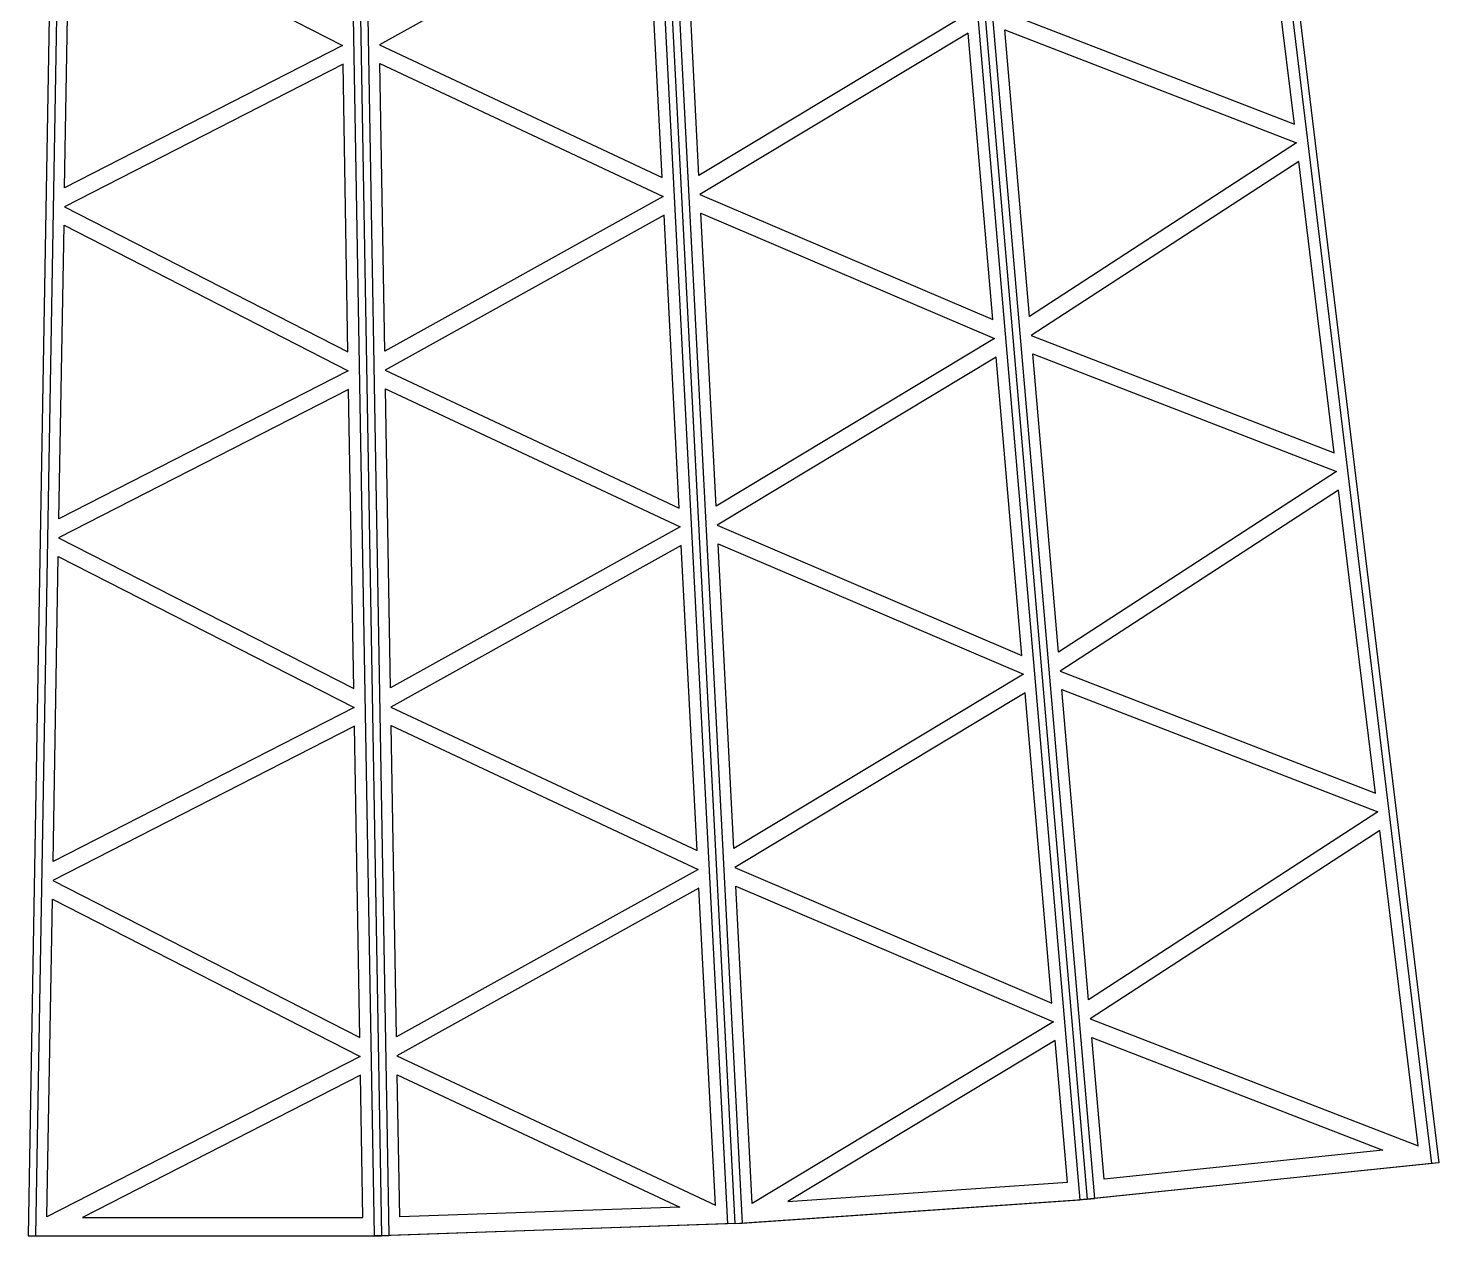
# Model space of a CAD drawing. Header units: millimetres. Extents: x -24 to 168, y 0 to 672.
# Drawn here: x -24 to 167.6, y 0 to 164 of the extents above; entities that cross this region are included whole.
import ezdxf

# ---------------------------------------------------------------- set-up
doc = ezdxf.new("R2010")
doc.units = ezdxf.units.MM
doc.header["$MEASUREMENT"] = 0
doc.layers.add('Body001', color=7, linetype='CONTINUOUS')

msp = doc.modelspace()

# ---------------------------------------------------------------- linework, layer by layer
at = {"layer": 'Body001'}
for p, q in [((86.3, 672.06, 1.2), (166.61, 9.81, 1.2)), ((86.3, 672.06, 1.2), (166.61, 9.81, 1.2)), ((87.29, 672.17, 0.2), (167.6, 9.92, 0.2)), ((87.29, 672.17), (167.6, 9.92)), ((87.29, 672.17, 0.2), (167.6, 9.92, 0.2)), ((87.29, 672.17), (167.6, 9.92)), ((61.43, 669.52, 1.2), (118.86, 4.89, 1.2)), ((61.43, 669.52, 1.2), (118.86, 4.89, 1.2)), ((62.43, 669.58, 0.2), (119.86, 4.96, 0.2)), ((62.43, 669.58, 0.2), (119.86, 4.96, 0.2)), ((63.42, 669.69, 1.2), (120.85, 5.07, 1.2)), ((63.42, 669.69, 1.2), (120.85, 5.07, 1.2)), ((-12.5, 667, 0.2), (-24, 0, 0.2)), ((-12.5, 667), (-24, 0)), ((-12.5, 667, 0.2), (-24, 0, 0.2)), ((-12.5, 667), (-24, 0)), ((-11.5, 667, 1.2), (-23, 0, 1.2)), ((-11.5, 667, 1.2), (-23, 0, 1.2)), ((11.5, 667, 1.2), (23, 0, 1.2)), ((11.5, 667, 1.2), (23, 0, 1.2)), ((12.5, 667, 0.2), (24, 0, 0.2)), ((12.5, 667, 0.2), (24, 0, 0.2)), ((13.5, 667.03, 1.2), (25, 0.03, 1.2)), ((13.5, 667.03, 1.2), (25, 0.03, 1.2)), ((36.49, 667.83, 1.2), (70.97, 1.62, 1.2)), ((36.49, 667.83, 1.2), (70.97, 1.62, 1.2)), ((37.49, 667.86, 0.2), (71.97, 1.65, 0.2)), ((37.49, 667.86, 0.2), (71.97, 1.65, 0.2)), ((38.48, 667.93, 1.2), (72.97, 1.72, 1.2)), ((38.48, 667.93, 1.2), (72.97, 1.72, 1.2)), ((147.98, 150.99, 1.2), (143.37, 189, 1.2)), ((147.98, 150.99), (143.37, 189)), ((147.98, 150.99, 1.2), (143.37, 189, 1.2)), ((147.98, 150.99), (143.37, 189)), ((67.11, 144, 1.2), (65.13, 182.23, 1.2)), ((67.11, 144), (65.13, 182.23)), ((67.11, 144, 1.2), (65.13, 182.23, 1.2)), ((67.11, 144), (65.13, 182.23)), ((-19.05, 142.34, 1.2), (-18.39, 180.62, 1.2)), ((-19.05, 142.34), (-18.39, 180.62)), ((-19.05, 142.34, 1.2), (-18.39, 180.62, 1.2)), ((-19.05, 142.34), (-18.39, 180.62)), ((-18.39, 180.62, 1.2), (18.71, 161.65, 1.2)), ((-18.39, 180.62), (18.71, 161.65)), ((-18.39, 180.62, 1.2), (18.71, 161.65, 1.2)), ((-18.39, 180.62), (18.71, 161.65)), ((60.13, 181.98, 1.2), (23.71, 161.74, 1.2)), ((60.13, 181.98), (23.71, 161.74)), ((60.13, 181.98, 1.2), (23.71, 161.74, 1.2)), ((60.13, 181.98), (23.71, 161.74)), ((62.11, 143.74, 1.2), (60.13, 181.98, 1.2)), ((62.11, 143.74), (60.13, 181.98)), ((62.11, 143.74, 1.2), (60.13, 181.98, 1.2)), ((62.11, 143.74), (60.13, 181.98)), ((103.44, 165.86, 1.2), (67.11, 144, 1.2)), ((103.44, 165.86), (67.11, 144)), ((103.44, 165.86, 1.2), (67.11, 144, 1.2)), ((103.44, 165.86), (67.11, 144)), ((108.43, 166.29, 1.2), (147.98, 150.99, 1.2)), ((108.43, 166.29), (147.98, 150.99)), ((108.43, 166.29, 1.2), (147.98, 150.99, 1.2)), ((108.43, 166.29), (147.98, 150.99)), ((103.66, 163.34, 1.2), (67.24, 141.42, 1.2)), ((103.66, 163.34), (67.24, 141.42)), ((103.66, 163.34, 1.2), (67.24, 141.42, 1.2)), ((103.66, 163.34), (67.24, 141.42)), ((107.03, 124.42, 1.2), (103.66, 163.34, 1.2)), ((103.66, 163.34), (103.66, 163.34, 1.2)), ((103.66, 163.34), (103.66, 163.34, 1.2)), ((107.03, 124.42), (103.66, 163.34)), ((107.03, 124.42, 1.2), (103.66, 163.34, 1.2)), ((107.03, 124.42), (103.66, 163.34)), ((108.64, 163.77, 1.2), (148.29, 148.43, 1.2)), ((112.01, 124.85, 1.2), (108.64, 163.77, 1.2)), ((108.64, 163.77), (108.64, 163.77, 1.2)), ((108.64, 163.77), (148.29, 148.43)), ((108.64, 163.77, 1.2), (148.29, 148.43, 1.2)), ((108.64, 163.77), (108.64, 163.77, 1.2)), ((112.01, 124.85), (108.64, 163.77)), ((112.01, 124.85, 1.2), (108.64, 163.77, 1.2)), ((108.64, 163.77), (148.29, 148.43)), ((112.01, 124.85), (108.64, 163.77)), ((18.71, 161.65, 1.2), (-19.05, 142.34, 1.2)), ((18.71, 161.65), (-19.05, 142.34)), ((18.71, 161.65, 1.2), (-19.05, 142.34, 1.2)), ((18.71, 161.65), (-19.05, 142.34)), ((18.71, 161.65), (18.71, 161.65, 1.2)), ((18.71, 161.65), (18.71, 161.65, 1.2)), ((23.71, 161.74, 1.2), (62.11, 143.74, 1.2)), ((23.71, 161.74), (23.71, 161.74, 1.2)), ((23.71, 161.74), (23.71, 161.74, 1.2)), ((23.71, 161.74), (62.11, 143.74)), ((23.71, 161.74, 1.2), (62.11, 143.74, 1.2)), ((23.71, 161.74), (62.11, 143.74)), ((18.76, 159.12, 1.2), (-19.09, 139.76, 1.2)), ((18.76, 159.12), (-19.09, 139.76)), ((18.76, 159.12, 1.2), (-19.09, 139.76, 1.2)), ((18.76, 159.12), (-19.09, 139.76)), ((19.43, 120.06, 1.2), (18.76, 159.12, 1.2)), ((18.76, 159.12), (18.76, 159.12, 1.2)), ((18.76, 159.12), (18.76, 159.12, 1.2)), ((19.43, 120.06), (18.76, 159.12)), ((19.43, 120.06, 1.2), (18.76, 159.12, 1.2)), ((19.43, 120.06), (18.76, 159.12)), ((23.76, 159.2, 1.2), (62.25, 141.16, 1.2)), ((24.43, 120.15, 1.2), (23.76, 159.2, 1.2)), ((23.76, 159.2), (23.76, 159.2, 1.2)), ((23.76, 159.2), (62.25, 141.16)), ((23.76, 159.2, 1.2), (62.25, 141.16, 1.2)), ((23.76, 159.2), (23.76, 159.2, 1.2)), ((24.43, 120.15), (23.76, 159.2)), ((24.43, 120.15, 1.2), (23.76, 159.2, 1.2)), ((23.76, 159.2), (62.25, 141.16)), ((24.43, 120.15), (23.76, 159.2)), ((147.98, 150.99), (147.98, 150.99, 1.2)), ((147.98, 150.99), (147.98, 150.99, 1.2)), ((148.29, 148.43, 1.2), (112.01, 124.85, 1.2)), ((148.29, 148.43), (112.01, 124.85)), ((148.29, 148.43, 1.2), (112.01, 124.85, 1.2)), ((148.29, 148.43), (112.01, 124.85)), ((148.29, 148.43), (148.29, 148.43, 1.2)), ((148.29, 148.43), (148.29, 148.43, 1.2)), ((148.59, 145.91, 1.2), (112.23, 122.28, 1.2)), ((148.59, 145.91), (112.23, 122.28)), ((148.59, 145.91, 1.2), (112.23, 122.28, 1.2)), ((148.59, 145.91), (112.23, 122.28)), ((153.39, 106.35, 1.2), (148.59, 145.91, 1.2)), ((148.59, 145.91), (148.59, 145.91, 1.2)), ((148.59, 145.91), (148.59, 145.91, 1.2)), ((153.39, 106.35), (148.59, 145.91)), ((153.39, 106.35, 1.2), (148.59, 145.91, 1.2)), ((153.39, 106.35), (148.59, 145.91)), ((62.11, 143.74), (62.11, 143.74, 1.2)), ((62.11, 143.74), (62.11, 143.74, 1.2)), ((67.11, 144), (67.11, 144, 1.2)), ((67.11, 144), (67.11, 144, 1.2)), ((-19.05, 142.34), (-19.05, 142.34, 1.2)), ((-19.05, 142.34), (-19.05, 142.34, 1.2)), ((62.25, 141.16, 1.2), (24.43, 120.15, 1.2)), ((62.25, 141.16), (24.43, 120.15)), ((62.25, 141.16, 1.2), (24.43, 120.15, 1.2)), ((62.25, 141.16), (24.43, 120.15)), ((62.25, 141.16), (62.25, 141.16, 1.2)), ((62.25, 141.16), (62.25, 141.16, 1.2)), ((67.24, 141.42, 1.2), (107.03, 124.42, 1.2)), ((67.24, 141.42), (67.24, 141.42, 1.2)), ((67.24, 141.42), (67.24, 141.42, 1.2)), ((67.24, 141.42), (107.03, 124.42)), ((67.24, 141.42, 1.2), (107.03, 124.42, 1.2)), ((67.24, 141.42), (107.03, 124.42)), ((-19.09, 139.76, 1.2), (19.43, 120.06, 1.2)), ((-19.09, 139.76), (-19.09, 139.76, 1.2)), ((-19.09, 139.76), (-19.09, 139.76, 1.2)), ((-19.09, 139.76), (19.43, 120.06)), ((-19.09, 139.76, 1.2), (19.43, 120.06, 1.2)), ((-19.09, 139.76), (19.43, 120.06)), ((62.38, 138.63, 1.2), (24.47, 117.57, 1.2)), ((62.38, 138.63), (24.47, 117.57)), ((62.38, 138.63, 1.2), (24.47, 117.57, 1.2)), ((62.38, 138.63), (24.47, 117.57)), ((64.44, 98.84, 1.2), (62.38, 138.63, 1.2)), ((62.38, 138.63), (62.38, 138.63, 1.2)), ((62.38, 138.63), (62.38, 138.63, 1.2)), ((64.44, 98.84), (62.38, 138.63)), ((64.44, 98.84, 1.2), (62.38, 138.63, 1.2)), ((64.44, 98.84), (62.38, 138.63)), ((67.37, 138.89, 1.2), (107.25, 121.85, 1.2)), ((69.43, 99.1, 1.2), (67.37, 138.89, 1.2)), ((67.37, 138.89), (67.37, 138.89, 1.2)), ((67.37, 138.89), (107.25, 121.85)), ((67.37, 138.89, 1.2), (107.25, 121.85, 1.2)), ((67.37, 138.89), (67.37, 138.89, 1.2)), ((69.43, 99.1), (67.37, 138.89)), ((69.43, 99.1, 1.2), (67.37, 138.89, 1.2)), ((67.37, 138.89), (107.25, 121.85)), ((69.43, 99.1), (67.37, 138.89)), ((-19.82, 97.39, 1.2), (-19.13, 137.23, 1.2)), ((-19.82, 97.39), (-19.13, 137.23)), ((-19.82, 97.39, 1.2), (-19.13, 137.23, 1.2)), ((-19.82, 97.39), (-19.13, 137.23)), ((-19.13, 137.23, 1.2), (19.47, 117.48, 1.2)), ((-19.13, 137.23), (-19.13, 137.23, 1.2)), ((-19.13, 137.23), (19.47, 117.48)), ((-19.13, 137.23, 1.2), (19.47, 117.48, 1.2)), ((-19.13, 137.23), (-19.13, 137.23, 1.2)), ((-19.13, 137.23), (19.47, 117.48)), ((112.01, 124.85), (112.01, 124.85, 1.2)), ((112.01, 124.85), (112.01, 124.85, 1.2)), ((107.03, 124.42), (107.03, 124.42, 1.2)), ((107.03, 124.42), (107.03, 124.42, 1.2)), ((107.25, 121.85, 1.2), (69.43, 99.1, 1.2)), ((107.25, 121.85), (69.43, 99.1)), ((107.25, 121.85, 1.2), (69.43, 99.1, 1.2)), ((107.25, 121.85), (69.43, 99.1)), ((107.25, 121.85), (107.25, 121.85, 1.2)), ((107.25, 121.85), (107.25, 121.85, 1.2)), ((112.23, 122.28, 1.2), (153.39, 106.35, 1.2)), ((112.23, 122.28), (112.23, 122.28, 1.2)), ((112.23, 122.28), (112.23, 122.28, 1.2)), ((112.23, 122.28), (153.39, 106.35)), ((112.23, 122.28, 1.2), (153.39, 106.35, 1.2)), ((112.23, 122.28), (153.39, 106.35)), ((19.43, 120.06), (19.43, 120.06, 1.2)), ((19.43, 120.06), (19.43, 120.06, 1.2)), ((24.43, 120.15), (24.43, 120.15, 1.2)), ((24.43, 120.15), (24.43, 120.15, 1.2)), ((107.47, 119.33, 1.2), (69.56, 96.52, 1.2)), ((107.47, 119.33), (69.56, 96.52)), ((107.47, 119.33, 1.2), (69.56, 96.52, 1.2)), ((107.47, 119.33), (69.56, 96.52)), ((110.96, 78.83, 1.2), (107.47, 119.33, 1.2)), ((107.47, 119.33), (107.47, 119.33, 1.2)), ((107.47, 119.33), (107.47, 119.33, 1.2)), ((110.96, 78.83), (107.47, 119.33)), ((110.96, 78.83, 1.2), (107.47, 119.33, 1.2)), ((110.96, 78.83), (107.47, 119.33)), ((112.45, 119.76, 1.2), (153.7, 103.79, 1.2)), ((115.95, 79.26, 1.2), (112.45, 119.76, 1.2)), ((112.45, 119.76), (112.45, 119.76, 1.2)), ((112.45, 119.76), (153.7, 103.79)), ((112.45, 119.76, 1.2), (153.7, 103.79, 1.2)), ((112.45, 119.76), (112.45, 119.76, 1.2)), ((115.95, 79.26), (112.45, 119.76)), ((115.95, 79.26, 1.2), (112.45, 119.76, 1.2)), ((112.45, 119.76), (153.7, 103.79)), ((115.95, 79.26), (112.45, 119.76)), ((19.47, 117.48, 1.2), (-19.82, 97.39, 1.2)), ((19.47, 117.48), (-19.82, 97.39)), ((19.47, 117.48, 1.2), (-19.82, 97.39, 1.2)), ((19.47, 117.48), (-19.82, 97.39)), ((19.47, 117.48), (19.47, 117.48, 1.2)), ((19.47, 117.48), (19.47, 117.48, 1.2)), ((24.47, 117.57, 1.2), (64.44, 98.84, 1.2)), ((24.47, 117.57), (24.47, 117.57, 1.2)), ((24.47, 117.57), (24.47, 117.57, 1.2)), ((24.47, 117.57), (64.44, 98.84)), ((24.47, 117.57, 1.2), (64.44, 98.84, 1.2)), ((24.47, 117.57), (64.44, 98.84)), ((24.52, 115.03, 1.2), (64.57, 96.26, 1.2)), ((25.22, 74.4, 1.2), (24.52, 115.03, 1.2)), ((24.52, 115.03), (24.52, 115.03, 1.2)), ((24.52, 115.03), (64.57, 96.26)), ((24.52, 115.03, 1.2), (64.57, 96.26, 1.2)), ((24.52, 115.03), (24.52, 115.03, 1.2)), ((25.22, 74.4), (24.52, 115.03)), ((25.22, 74.4, 1.2), (24.52, 115.03, 1.2)), ((24.52, 115.03), (64.57, 96.26)), ((25.22, 74.4), (24.52, 115.03)), ((19.52, 114.95, 1.2), (-19.87, 94.81, 1.2)), ((19.52, 114.95), (-19.87, 94.81)), ((19.52, 114.95, 1.2), (-19.87, 94.81, 1.2)), ((19.52, 114.95), (-19.87, 94.81)), ((20.22, 74.31, 1.2), (19.52, 114.95, 1.2)), ((19.52, 114.95), (19.52, 114.95, 1.2)), ((19.52, 114.95), (19.52, 114.95, 1.2)), ((20.22, 74.31), (19.52, 114.95)), ((20.22, 74.31, 1.2), (19.52, 114.95, 1.2)), ((20.22, 74.31), (19.52, 114.95)), ((153.39, 106.35), (153.39, 106.35, 1.2)), ((153.39, 106.35), (153.39, 106.35, 1.2)), ((153.7, 103.79, 1.2), (115.95, 79.26, 1.2)), ((153.7, 103.79), (115.95, 79.26)), ((153.7, 103.79, 1.2), (115.95, 79.26, 1.2)), ((153.7, 103.79), (115.95, 79.26)), ((153.7, 103.79), (153.7, 103.79, 1.2)), ((153.7, 103.79), (153.7, 103.79, 1.2)), ((154, 101.27, 1.2), (116.17, 76.69, 1.2)), ((154, 101.27), (116.17, 76.69)), ((154, 101.27, 1.2), (116.17, 76.69, 1.2)), ((154, 101.27), (116.17, 76.69)), ((158.99, 60.12, 1.2), (154, 101.27, 1.2)), ((154, 101.27), (154, 101.27, 1.2)), ((154, 101.27), (154, 101.27, 1.2)), ((158.99, 60.12), (154, 101.27)), ((158.99, 60.12, 1.2), (154, 101.27, 1.2)), ((158.99, 60.12), (154, 101.27)), ((64.44, 98.84), (64.44, 98.84, 1.2)), ((64.44, 98.84), (64.44, 98.84, 1.2)), ((69.43, 99.1), (69.43, 99.1, 1.2)), ((69.43, 99.1), (69.43, 99.1, 1.2)), ((-19.82, 97.39), (-19.82, 97.39, 1.2)), ((-19.82, 97.39), (-19.82, 97.39, 1.2)), ((64.57, 96.26, 1.2), (25.22, 74.4, 1.2)), ((64.57, 96.26), (25.22, 74.4)), ((64.57, 96.26, 1.2), (25.22, 74.4, 1.2)), ((64.57, 96.26), (25.22, 74.4)), ((64.57, 96.26), (64.57, 96.26, 1.2)), ((64.57, 96.26), (64.57, 96.26, 1.2)), ((69.56, 96.52, 1.2), (110.96, 78.83, 1.2)), ((69.56, 96.52), (69.56, 96.52, 1.2)), ((69.56, 96.52), (69.56, 96.52, 1.2)), ((69.56, 96.52), (110.96, 78.83)), ((69.56, 96.52, 1.2), (110.96, 78.83, 1.2)), ((69.56, 96.52), (110.96, 78.83)), ((-19.87, 94.81, 1.2), (20.22, 74.31, 1.2)), ((-19.87, 94.81), (-19.87, 94.81, 1.2)), ((-19.87, 94.81), (-19.87, 94.81, 1.2)), ((-19.87, 94.81), (20.22, 74.31)), ((-19.87, 94.81, 1.2), (20.22, 74.31, 1.2)), ((-19.87, 94.81), (20.22, 74.31)), ((69.7, 93.99, 1.2), (111.19, 76.26, 1.2)), ((71.84, 52.59, 1.2), (69.7, 93.99, 1.2)), ((69.7, 93.99), (69.7, 93.99, 1.2)), ((69.7, 93.99), (111.19, 76.26)), ((69.7, 93.99, 1.2), (111.19, 76.26, 1.2)), ((69.7, 93.99), (69.7, 93.99, 1.2)), ((71.84, 52.59), (69.7, 93.99)), ((71.84, 52.59, 1.2), (69.7, 93.99, 1.2)), ((69.7, 93.99), (111.19, 76.26)), ((71.84, 52.59), (69.7, 93.99)), ((-20.62, 50.82, 1.2), (-19.91, 92.27, 1.2)), ((-20.62, 50.82), (-19.91, 92.27)), ((-20.62, 50.82, 1.2), (-19.91, 92.27, 1.2)), ((-20.62, 50.82), (-19.91, 92.27)), ((-19.91, 92.27, 1.2), (20.26, 71.73, 1.2)), ((-19.91, 92.27), (-19.91, 92.27, 1.2)), ((-19.91, 92.27), (20.26, 71.73)), ((-19.91, 92.27, 1.2), (20.26, 71.73, 1.2)), ((-19.91, 92.27), (-19.91, 92.27, 1.2)), ((-19.91, 92.27), (20.26, 71.73)), ((64.7, 93.73, 1.2), (25.26, 71.81, 1.2)), ((64.7, 93.73), (25.26, 71.81)), ((64.7, 93.73, 1.2), (25.26, 71.81, 1.2)), ((64.7, 93.73), (25.26, 71.81)), ((66.85, 52.33, 1.2), (64.7, 93.73, 1.2)), ((64.7, 93.73), (64.7, 93.73, 1.2)), ((64.7, 93.73), (64.7, 93.73, 1.2)), ((66.85, 52.33), (64.7, 93.73)), ((66.85, 52.33, 1.2), (64.7, 93.73, 1.2)), ((66.85, 52.33), (64.7, 93.73)), ((110.96, 78.83), (110.96, 78.83, 1.2)), ((110.96, 78.83), (110.96, 78.83, 1.2)), ((115.95, 79.26), (115.95, 79.26, 1.2)), ((115.95, 79.26), (115.95, 79.26, 1.2)), ((116.17, 76.69, 1.2), (158.99, 60.12, 1.2)), ((116.17, 76.69), (116.17, 76.69, 1.2)), ((116.17, 76.69), (116.17, 76.69, 1.2)), ((116.17, 76.69), (158.99, 60.12)), ((116.17, 76.69, 1.2), (158.99, 60.12, 1.2)), ((116.17, 76.69), (158.99, 60.12)), ((111.19, 76.26, 1.2), (71.84, 52.59, 1.2)), ((111.19, 76.26), (71.84, 52.59)), ((111.19, 76.26, 1.2), (71.84, 52.59, 1.2)), ((111.19, 76.26), (71.84, 52.59)), ((111.19, 76.26), (111.19, 76.26, 1.2)), ((111.19, 76.26), (111.19, 76.26, 1.2)), ((20.22, 74.31), (20.22, 74.31, 1.2)), ((20.22, 74.31), (20.22, 74.31, 1.2)), ((25.22, 74.4), (25.22, 74.4, 1.2)), ((25.22, 74.4), (25.22, 74.4, 1.2)), ((111.41, 73.74, 1.2), (71.97, 50.01, 1.2)), ((111.41, 73.74), (71.97, 50.01)), ((111.41, 73.74, 1.2), (71.97, 50.01, 1.2)), ((111.41, 73.74), (71.97, 50.01)), ((115.05, 31.61, 1.2), (111.41, 73.74, 1.2)), ((111.41, 73.74), (111.41, 73.74, 1.2)), ((111.41, 73.74), (111.41, 73.74, 1.2)), ((115.05, 31.61), (111.41, 73.74)), ((115.05, 31.61, 1.2), (111.41, 73.74, 1.2)), ((115.05, 31.61), (111.41, 73.74)), ((116.39, 74.17, 1.2), (159.31, 57.56, 1.2)), ((120.03, 32.04, 1.2), (116.39, 74.17, 1.2)), ((116.39, 74.17), (116.39, 74.17, 1.2)), ((116.39, 74.17), (159.31, 57.56)), ((116.39, 74.17, 1.2), (159.31, 57.56, 1.2)), ((116.39, 74.17), (116.39, 74.17, 1.2)), ((120.03, 32.04), (116.39, 74.17)), ((120.03, 32.04, 1.2), (116.39, 74.17, 1.2)), ((116.39, 74.17), (159.31, 57.56)), ((120.03, 32.04), (116.39, 74.17)), ((20.26, 71.73, 1.2), (-20.62, 50.82, 1.2)), ((20.26, 71.73), (-20.62, 50.82)), ((20.26, 71.73, 1.2), (-20.62, 50.82, 1.2)), ((20.26, 71.73), (-20.62, 50.82)), ((20.26, 71.73), (20.26, 71.73, 1.2)), ((20.26, 71.73), (20.26, 71.73, 1.2)), ((25.26, 71.81, 1.2), (66.85, 52.33, 1.2)), ((25.26, 71.81), (25.26, 71.81, 1.2)), ((25.26, 71.81), (25.26, 71.81, 1.2)), ((25.26, 71.81), (66.85, 52.33)), ((25.26, 71.81, 1.2), (66.85, 52.33, 1.2)), ((25.26, 71.81), (66.85, 52.33)), ((20.31, 69.19, 1.2), (-20.67, 48.24, 1.2)), ((20.31, 69.19), (-20.67, 48.24)), ((20.31, 69.19, 1.2), (-20.67, 48.24, 1.2)), ((20.31, 69.19), (-20.67, 48.24)), ((21.04, 26.91, 1.2), (20.31, 69.19, 1.2)), ((20.31, 69.19), (20.31, 69.19, 1.2)), ((20.31, 69.19), (20.31, 69.19, 1.2)), ((21.04, 26.91), (20.31, 69.19)), ((21.04, 26.91, 1.2), (20.31, 69.19, 1.2)), ((21.04, 26.91), (20.31, 69.19)), ((25.31, 69.28, 1.2), (66.98, 49.75, 1.2)), ((26.03, 27, 1.2), (25.31, 69.28, 1.2)), ((25.31, 69.28), (25.31, 69.28, 1.2)), ((25.31, 69.28), (66.98, 49.75)), ((25.31, 69.28, 1.2), (66.98, 49.75, 1.2)), ((25.31, 69.28), (25.31, 69.28, 1.2)), ((26.03, 27), (25.31, 69.28)), ((26.03, 27, 1.2), (25.31, 69.28, 1.2)), ((25.31, 69.28), (66.98, 49.75)), ((26.03, 27), (25.31, 69.28)), ((158.99, 60.12), (158.99, 60.12, 1.2)), ((158.99, 60.12), (158.99, 60.12, 1.2)), ((159.31, 57.56, 1.2), (120.03, 32.04, 1.2)), ((159.31, 57.56), (120.03, 32.04)), ((159.31, 57.56, 1.2), (120.03, 32.04, 1.2)), ((159.31, 57.56), (120.03, 32.04)), ((159.31, 57.56), (159.31, 57.56, 1.2)), ((159.31, 57.56), (159.31, 57.56, 1.2)), ((159.61, 55.04, 1.2), (120.25, 29.47, 1.2)), ((159.61, 55.04), (120.25, 29.47)), ((159.61, 55.04, 1.2), (120.25, 29.47, 1.2)), ((159.61, 55.04), (120.25, 29.47)), ((164.8, 12.22, 1.2), (159.61, 55.04, 1.2)), ((159.61, 55.04), (159.61, 55.04, 1.2)), ((159.61, 55.04), (159.61, 55.04, 1.2)), ((164.8, 12.22), (159.61, 55.04)), ((164.8, 12.22, 1.2), (159.61, 55.04, 1.2)), ((164.8, 12.22), (159.61, 55.04)), ((66.85, 52.33), (66.85, 52.33, 1.2)), ((66.85, 52.33), (66.85, 52.33, 1.2)), ((71.84, 52.59), (71.84, 52.59, 1.2)), ((71.84, 52.59), (71.84, 52.59, 1.2)), ((-20.62, 50.82), (-20.62, 50.82, 1.2)), ((-20.62, 50.82), (-20.62, 50.82, 1.2)), ((71.97, 50.01, 1.2), (115.05, 31.61, 1.2)), ((71.97, 50.01), (71.97, 50.01, 1.2)), ((71.97, 50.01), (71.97, 50.01, 1.2)), ((71.97, 50.01), (115.05, 31.61)), ((71.97, 50.01, 1.2), (115.05, 31.61, 1.2)), ((71.97, 50.01), (115.05, 31.61)), ((-20.67, 48.24, 1.2), (21.04, 26.91, 1.2)), ((-20.67, 48.24), (-20.67, 48.24, 1.2)), ((-20.67, 48.24), (-20.67, 48.24, 1.2)), ((-20.67, 48.24), (21.04, 26.91)), ((-20.67, 48.24, 1.2), (21.04, 26.91, 1.2)), ((-20.67, 48.24), (21.04, 26.91)), ((66.98, 49.75, 1.2), (26.03, 27, 1.2)), ((66.98, 49.75), (26.03, 27)), ((66.98, 49.75, 1.2), (26.03, 27, 1.2)), ((66.98, 49.75), (26.03, 27)), ((66.98, 49.75), (66.98, 49.75, 1.2)), ((66.98, 49.75), (66.98, 49.75, 1.2)), ((67.11, 47.22, 1.2), (26.08, 24.42, 1.2)), ((67.11, 47.22), (26.08, 24.42)), ((67.11, 47.22, 1.2), (26.08, 24.42, 1.2)), ((67.11, 47.22), (26.08, 24.42)), ((69.34, 4.15, 1.2), (67.11, 47.22, 1.2)), ((67.11, 47.22), (67.11, 47.22, 1.2)), ((67.11, 47.22), (67.11, 47.22, 1.2)), ((69.34, 4.15), (67.11, 47.22)), ((69.34, 4.15, 1.2), (67.11, 47.22, 1.2)), ((69.34, 4.15), (67.11, 47.22)), ((72.1, 47.48, 1.2), (115.27, 29.04, 1.2)), ((74.33, 4.4, 1.2), (72.1, 47.48, 1.2)), ((72.1, 47.48), (72.1, 47.48, 1.2)), ((72.1, 47.48), (115.27, 29.04)), ((72.1, 47.48, 1.2), (115.27, 29.04, 1.2)), ((72.1, 47.48), (72.1, 47.48, 1.2)), ((74.33, 4.4), (72.1, 47.48)), ((74.33, 4.4, 1.2), (72.1, 47.48, 1.2)), ((72.1, 47.48), (115.27, 29.04)), ((74.33, 4.4), (72.1, 47.48)), ((-21.46, 2.58, 1.2), (-20.71, 45.7, 1.2)), ((-21.46, 2.58), (-20.71, 45.7)), ((-21.46, 2.58, 1.2), (-20.71, 45.7, 1.2)), ((-21.46, 2.58), (-20.71, 45.7)), ((-20.71, 45.7, 1.2), (21.08, 24.33, 1.2)), ((-20.71, 45.7), (-20.71, 45.7, 1.2)), ((-20.71, 45.7), (21.08, 24.33)), ((-20.71, 45.7, 1.2), (21.08, 24.33, 1.2)), ((-20.71, 45.7), (-20.71, 45.7, 1.2)), ((-20.71, 45.7), (21.08, 24.33)), ((115.05, 31.61), (115.05, 31.61, 1.2)), ((115.05, 31.61), (115.05, 31.61, 1.2)), ((120.03, 32.04), (120.03, 32.04, 1.2)), ((120.03, 32.04), (120.03, 32.04, 1.2)), ((115.27, 29.04, 1.2), (74.33, 4.4, 1.2)), ((115.27, 29.04), (74.33, 4.4)), ((115.27, 29.04, 1.2), (74.33, 4.4, 1.2)), ((115.27, 29.04), (74.33, 4.4)), ((115.27, 29.04), (115.27, 29.04, 1.2)), ((115.27, 29.04), (115.27, 29.04, 1.2)), ((120.25, 29.47, 1.2), (164.8, 12.22, 1.2)), ((120.25, 29.47), (120.25, 29.47, 1.2)), ((120.25, 29.47), (120.25, 29.47, 1.2)), ((120.25, 29.47), (164.8, 12.22)), ((120.25, 29.47, 1.2), (164.8, 12.22, 1.2)), ((120.25, 29.47), (164.8, 12.22)), ((21.04, 26.91), (21.04, 26.91, 1.2)), ((21.04, 26.91), (21.04, 26.91, 1.2)), ((26.03, 27), (26.03, 27, 1.2)), ((26.03, 27), (26.03, 27, 1.2)), ((120.47, 26.94, 1.2), (159.99, 11.64, 1.2)), ((122.13, 7.71, 1.2), (120.47, 26.94, 1.2)), ((120.47, 26.94), (120.47, 26.94, 1.2)), ((120.47, 26.94), (159.99, 11.64)), ((120.47, 26.94, 1.2), (159.99, 11.64, 1.2)), ((120.47, 26.94), (120.47, 26.94, 1.2)), ((122.13, 7.71), (120.47, 26.94)), ((122.13, 7.71, 1.2), (120.47, 26.94, 1.2)), ((120.47, 26.94), (159.99, 11.64)), ((122.13, 7.71), (120.47, 26.94)), ((115.49, 26.51, 1.2), (79.17, 4.66, 1.2)), ((115.49, 26.51), (79.17, 4.66)), ((115.49, 26.51, 1.2), (79.17, 4.66, 1.2)), ((115.49, 26.51), (79.17, 4.66)), ((117.15, 7.28, 1.2), (115.49, 26.51, 1.2)), ((115.49, 26.51), (115.49, 26.51, 1.2)), ((115.49, 26.51), (115.49, 26.51, 1.2)), ((117.15, 7.28), (115.49, 26.51)), ((117.15, 7.28, 1.2), (115.49, 26.51, 1.2)), ((117.15, 7.28), (115.49, 26.51)), ((21.08, 24.33, 1.2), (-21.46, 2.58, 1.2)), ((21.08, 24.33), (-21.46, 2.58)), ((21.08, 24.33, 1.2), (-21.46, 2.58, 1.2)), ((21.08, 24.33), (-21.46, 2.58)), ((21.08, 24.33), (21.08, 24.33, 1.2)), ((21.08, 24.33), (21.08, 24.33, 1.2)), ((26.08, 24.42, 1.2), (69.34, 4.15, 1.2)), ((26.08, 24.42), (26.08, 24.42, 1.2)), ((26.08, 24.42), (26.08, 24.42, 1.2)), ((26.08, 24.42), (69.34, 4.15)), ((26.08, 24.42, 1.2), (69.34, 4.15, 1.2)), ((26.08, 24.42), (69.34, 4.15)), ((21.12, 21.8, 1.2), (-16.61, 2.5, 1.2)), ((21.12, 21.8), (-16.61, 2.5)), ((21.12, 21.8, 1.2), (-16.61, 2.5, 1.2)), ((21.12, 21.8), (-16.61, 2.5)), ((21.46, 2.5, 1.2), (21.12, 21.8, 1.2)), ((21.12, 21.8), (21.12, 21.8, 1.2)), ((21.12, 21.8), (21.12, 21.8, 1.2)), ((21.46, 2.5), (21.12, 21.8)), ((21.46, 2.5, 1.2), (21.12, 21.8, 1.2)), ((21.46, 2.5), (21.12, 21.8)), ((26.12, 21.88, 1.2), (64.5, 3.9, 1.2)), ((26.46, 2.59, 1.2), (26.12, 21.88, 1.2)), ((26.12, 21.88), (26.12, 21.88, 1.2)), ((26.12, 21.88), (64.5, 3.9)), ((26.12, 21.88, 1.2), (64.5, 3.9, 1.2)), ((26.12, 21.88), (26.12, 21.88, 1.2)), ((26.46, 2.59), (26.12, 21.88)), ((26.46, 2.59, 1.2), (26.12, 21.88, 1.2)), ((26.12, 21.88), (64.5, 3.9)), ((26.46, 2.59), (26.12, 21.88)), ((159.99, 11.64, 1.2), (122.13, 7.71, 1.2)), ((159.99, 11.64), (122.13, 7.71)), ((159.99, 11.64, 1.2), (122.13, 7.71, 1.2)), ((159.99, 11.64), (122.13, 7.71)), ((159.99, 11.64), (159.99, 11.64, 1.2)), ((159.99, 11.64), (159.99, 11.64, 1.2)), ((164.8, 12.22), (164.8, 12.22, 1.2)), ((164.8, 12.22), (164.8, 12.22, 1.2)), ((167.6, 9.92), (119.86, 4.96)), ((167.6, 9.92), (119.86, 4.96)), ((166.61, 9.81, 1.2), (120.85, 5.07, 1.2)), ((166.61, 9.81, 1.2), (120.85, 5.07, 1.2)), ((167.6, 9.92, 0.2), (166.61, 9.81, 1.2)), ((167.6, 9.92, 0.2), (166.61, 9.81, 1.2)), ((167.6, 9.92), (167.6, 9.92, 0.2)), ((167.6, 9.92), (167.6, 9.92, 0.2)), ((122.13, 7.71), (122.13, 7.71, 1.2)), ((122.13, 7.71), (122.13, 7.71, 1.2)), ((79.17, 4.66, 1.2), (117.15, 7.28, 1.2)), ((79.17, 4.66), (117.15, 7.28)), ((79.17, 4.66, 1.2), (117.15, 7.28, 1.2)), ((79.17, 4.66), (117.15, 7.28)), ((117.15, 7.28), (117.15, 7.28, 1.2)), ((117.15, 7.28), (117.15, 7.28, 1.2)), ((64.5, 3.9, 1.2), (26.46, 2.59, 1.2)), ((64.5, 3.9), (26.46, 2.59)), ((64.5, 3.9, 1.2), (26.46, 2.59, 1.2)), ((64.5, 3.9), (26.46, 2.59)), ((64.5, 3.9), (64.5, 3.9, 1.2)), ((64.5, 3.9), (64.5, 3.9, 1.2)), ((69.34, 4.15), (69.34, 4.15, 1.2)), ((69.34, 4.15), (69.34, 4.15, 1.2)), ((71.97, 1.65), (119.86, 4.96)), ((71.97, 1.65), (119.86, 4.96)), ((72.97, 1.72, 1.2), (118.86, 4.89, 1.2)), ((72.97, 1.72, 1.2), (118.86, 4.89, 1.2)), ((74.33, 4.4), (74.33, 4.4, 1.2)), ((74.33, 4.4), (74.33, 4.4, 1.2)), ((79.17, 4.66), (79.17, 4.66, 1.2)), ((79.17, 4.66), (79.17, 4.66, 1.2)), ((119.86, 4.96, 0.2), (118.86, 4.89, 1.2)), ((119.86, 4.96, 0.2), (118.86, 4.89, 1.2)), ((119.86, 4.96, 0.2), (120.85, 5.07, 1.2)), ((119.86, 4.96, 0.2), (120.85, 5.07, 1.2)), ((119.86, 4.96), (119.86, 4.96, 0.2)), ((119.86, 4.96), (119.86, 4.96, 0.2)), ((-21.46, 2.58), (-21.46, 2.58, 1.2)), ((-21.46, 2.58), (-21.46, 2.58, 1.2)), ((-16.61, 2.5, 1.2), (21.46, 2.5, 1.2)), ((-16.61, 2.5), (-16.61, 2.5, 1.2)), ((-16.61, 2.5), (-16.61, 2.5, 1.2)), ((-16.61, 2.5), (21.46, 2.5)), ((-16.61, 2.5, 1.2), (21.46, 2.5, 1.2)), ((-16.61, 2.5), (21.46, 2.5)), ((21.46, 2.5), (21.46, 2.5, 1.2)), ((21.46, 2.5), (21.46, 2.5, 1.2)), ((26.46, 2.59), (26.46, 2.59, 1.2)), ((26.46, 2.59), (26.46, 2.59, 1.2)), ((-24, 0), (-24, 0, 0.2)), ((-24, 0, 0.2), (-23, 0, 1.2)), ((-24, 0), (-24, 0, 0.2)), ((-24, 0, 0.2), (-23, 0, 1.2)), ((-24, 0), (24, 0)), ((-24, 0), (24, 0)), ((-23, 0, 1.2), (23, 0, 1.2)), ((-23, 0, 1.2), (23, 0, 1.2)), ((24, 0, 0.2), (23, 0, 1.2)), ((24, 0, 0.2), (23, 0, 1.2)), ((71.97, 1.65), (24, 0)), ((71.97, 1.65), (24, 0)), ((24, 0, 0.2), (25, 0.03, 1.2)), ((24, 0, 0.2), (25, 0.03, 1.2)), ((24, 0), (24, 0, 0.2)), ((24, 0), (24, 0, 0.2)), ((70.97, 1.62, 1.2), (25, 0.03, 1.2)), ((70.97, 1.62, 1.2), (25, 0.03, 1.2)), ((71.97, 1.65, 0.2), (70.97, 1.62, 1.2)), ((71.97, 1.65, 0.2), (70.97, 1.62, 1.2)), ((71.97, 1.65, 0.2), (72.97, 1.72, 1.2)), ((71.97, 1.65, 0.2), (72.97, 1.72, 1.2)), ((71.97, 1.65), (71.97, 1.65, 0.2)), ((71.97, 1.65), (71.97, 1.65, 0.2))]:
    msp.add_line(p, q, dxfattribs=at)

doc.saveas('drawing.dxf')
